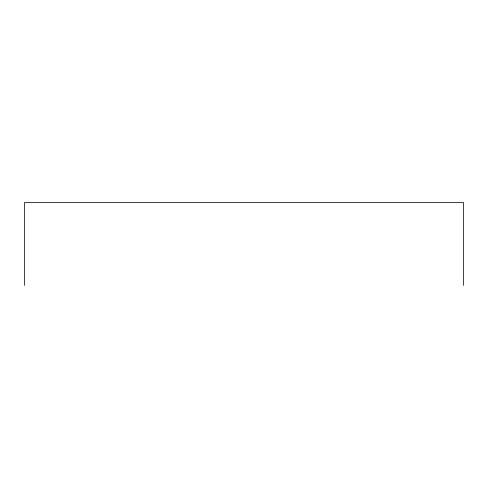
<?xml version="1.0" encoding="UTF-8"?>
<svg xmlns="http://www.w3.org/2000/svg" width="488" height="488" viewBox="0 0 488 488"><rect width="100%" height="100%" fill="white"/><g stroke="black" fill="none" stroke-linecap="round" stroke-linejoin="round"><path stroke-width="0.73" d="M463.6 285.401L463.6 202.599L24.4 202.599L24.4 285.401"/></g></svg>
